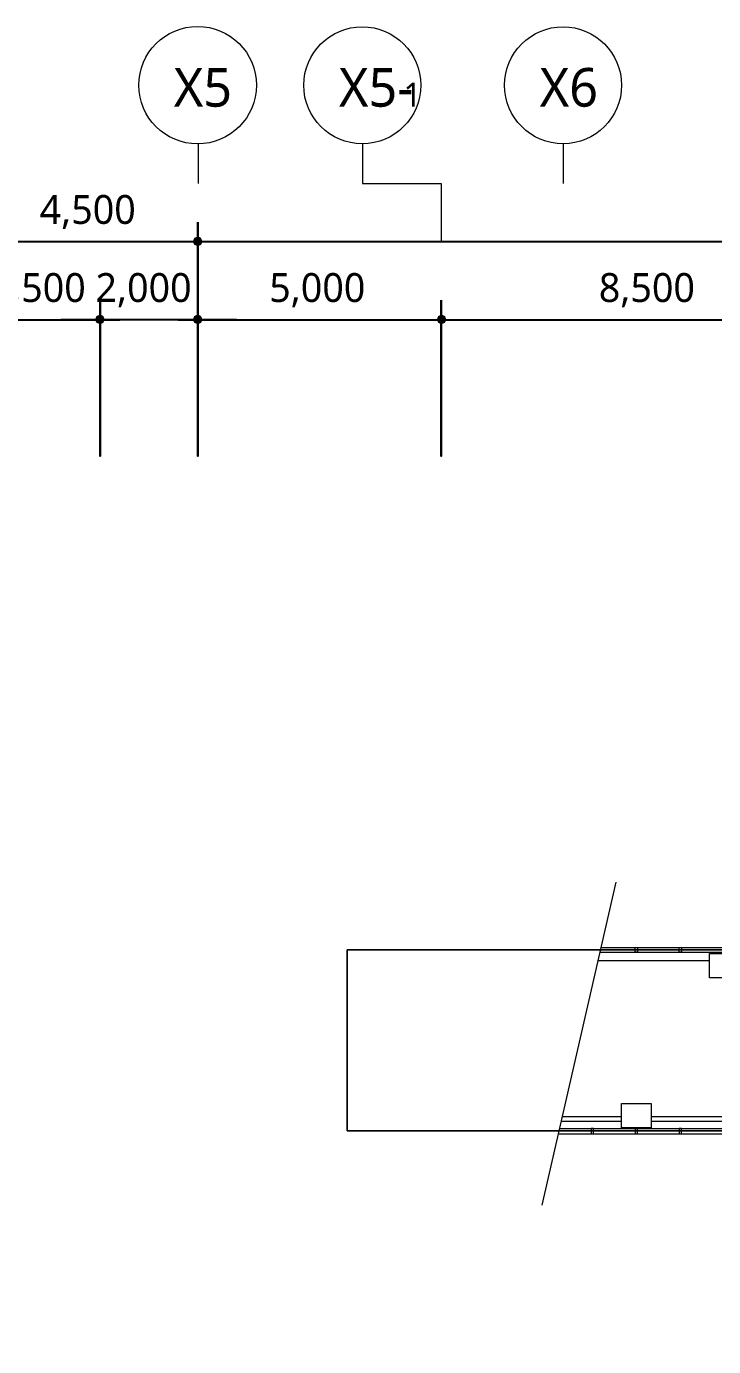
# Model space of a CAD drawing. Header units: millimetres. Extents: x -4020 to 126975, y -1911 to 106713.
# Drawn here: x 45675 to 59774, y 79642 to 106713 of the extents above; entities that cross this region are included whole.
import ezdxf

# ---------------------------------------------------------------- set-up
doc = ezdxf.new("R2010")
doc.units = ezdxf.units.MM
for name, color, linetype in [('PDF_문자', 7, 'Continuous'), ('PDF_솔리드 채우기', 7, 'Continuous'), ('PDF_형상', 7, 'Continuous')]:
    doc.layers.add(name, color=color, linetype=linetype)
doc.styles.add('PDF 맑은 고딕', font='malgun.ttf')

msp = doc.modelspace()

# ---------------------------------------------------------------- linework, layer by layer
at = {"layer": 'PDF_솔리드 채우기', "transparency": 33554559}
for points in [[(49118, 102376), (49087, 102298), (49196, 102298)], [(49118, 102376), (49087, 102298), (49196, 102298)], [(49196, 102407), (49118, 102376), (49196, 102298)], [(49196, 102407), (49118, 102376), (49196, 102298)], [(49258, 102376), (49196, 102407), (49196, 102298)], [(49258, 102376), (49196, 102407), (49196, 102298)], [(49289, 102298), (49258, 102376), (49196, 102298)], [(49289, 102298), (49258, 102376), (49196, 102298)], [(49087, 102298), (49118, 102236), (49196, 102298)], [(49087, 102298), (49118, 102236), (49196, 102298)], [(49118, 102236), (49196, 102205), (49196, 102298)], [(49118, 102236), (49196, 102205), (49196, 102298)], [(49196, 102205), (49258, 102236), (49196, 102298)], [(49258, 102236), (49289, 102298), (49196, 102298)], [(49196, 102205), (49258, 102236), (49196, 102298)], [(49258, 102236), (49289, 102298), (49196, 102298)], [(47113, 100775), (47082, 100697), (47190, 100697)], [(47113, 100775), (47082, 100697), (47190, 100697)], [(47190, 100806), (47113, 100775), (47190, 100697)], [(47190, 100806), (47113, 100775), (47190, 100697)], [(47253, 100775), (47190, 100806), (47190, 100697)], [(47253, 100775), (47190, 100806), (47190, 100697)], [(47284, 100697), (47253, 100775), (47190, 100697)], [(47284, 100697), (47253, 100775), (47190, 100697)], [(49118, 100775), (49087, 100697), (49196, 100697)], [(49118, 100775), (49087, 100697), (49196, 100697)], [(49196, 100806), (49118, 100775), (49196, 100697)], [(49196, 100806), (49118, 100775), (49196, 100697)], [(49258, 100775), (49196, 100806), (49196, 100697)], [(49258, 100775), (49196, 100806), (49196, 100697)], [(49289, 100697), (49258, 100775), (49196, 100697)], [(49289, 100697), (49258, 100775), (49196, 100697)], [(54123, 100775), (54092, 100697), (54186, 100697)], [(54123, 100775), (54092, 100697), (54186, 100697)], [(54186, 100806), (54123, 100775), (54186, 100697)], [(54186, 100806), (54123, 100775), (54186, 100697)], [(54263, 100775), (54186, 100806), (54186, 100697)], [(54263, 100775), (54186, 100806), (54186, 100697)], [(54294, 100697), (54263, 100775), (54186, 100697)], [(54294, 100697), (54263, 100775), (54186, 100697)], [(47082, 100697), (47113, 100635), (47190, 100697)], [(47082, 100697), (47113, 100635), (47190, 100697)], [(47113, 100635), (47190, 100604), (47190, 100697)], [(47113, 100635), (47190, 100604), (47190, 100697)], [(47190, 100604), (47253, 100635), (47190, 100697)], [(47253, 100635), (47284, 100697), (47190, 100697)], [(47190, 100604), (47253, 100635), (47190, 100697)], [(47253, 100635), (47284, 100697), (47190, 100697)], [(49087, 100697), (49118, 100635), (49196, 100697)], [(49087, 100697), (49118, 100635), (49196, 100697)], [(49118, 100635), (49196, 100604), (49196, 100697)], [(49118, 100635), (49196, 100604), (49196, 100697)], [(49196, 100604), (49258, 100635), (49196, 100697)], [(49258, 100635), (49289, 100697), (49196, 100697)], [(49196, 100604), (49258, 100635), (49196, 100697)], [(49258, 100635), (49289, 100697), (49196, 100697)], [(54092, 100697), (54123, 100635), (54186, 100697)], [(54092, 100697), (54123, 100635), (54186, 100697)], [(54123, 100635), (54186, 100604), (54186, 100697)], [(54123, 100635), (54186, 100604), (54186, 100697)], [(54186, 100604), (54263, 100635), (54186, 100697)], [(54263, 100635), (54294, 100697), (54186, 100697)], [(54186, 100604), (54263, 100635), (54186, 100697)], [(54263, 100635), (54294, 100697), (54186, 100697)]]:
    msp.add_solid(points, dxfattribs=at)
at = {"layer": 'PDF_형상', "lineweight": 5}
for points in [[(49196, 104303), (49196, 103495)], [(52569, 104303), (52569, 103495), (54186, 103495), (54186, 102298)], [(56688, 104303), (56688, 103495)], [(56253, 82541), (57776, 89163)], [(62440, 46073), (62440, 49773), (62440, 51172), (62440, 56270), (62440, 57669), (62440, 61229), (62440, 64975), (62440, 72483), (62440, 83722), (62440, 84064), (52258, 84064), (52258, 87779), (62440, 87779), (62440, 87733), (74083, 87733), (80938, 87733), (80938, 79976), (80938, 72483), (80938, 64975), (80938, 53721), (80938, 42202)], [(74083, 42202), (74083, 53721), (74083, 64975), (74083, 72483), (74083, 79976), (74083, 87733), (62440, 87733), (62440, 87779), (52258, 87779), (52258, 84064), (62440, 84064), (62440, 83722), (71689, 83722), (71689, 72483), (71689, 64975), (70197, 64975), (70197, 61229), (70197, 57669), (70197, 49773), (71689, 49773), (71689, 42218)], [(57434, 87733), (62346, 87733)], [(57465, 87826), (62346, 87826)], [(57403, 87562), (59688, 87562)], [(56642, 84266), (57885, 84266)], [(56673, 84360), (57885, 84360)], [(58491, 84360), (62346, 84360)], [(58491, 84266), (62346, 84266)], [(56579, 84002), (62346, 84002)], [(56611, 84111), (62346, 84111)]]:
    msp.add_lwpolyline(points, dxfattribs=at)
at = {"layer": 'PDF_형상', "lineweight": 25}
for points in [[(49193, 102702), (49193, 97899)], [(47188, 101101), (47188, 97899)], [(54183, 101101), (54183, 97899)]]:
    msp.add_lwpolyline(points, close=True, dxfattribs=at)
for points in [[(49582, 102298), (44281, 102298)], [(108089, 102298), (48789, 102298)], [(44281, 100697), (47592, 100697)], [(49986, 100697), (49193, 100697), (47188, 100697), (46380, 100697)], [(48789, 100697), (54587, 100697)], [(53794, 100697), (63089, 100697)]]:
    msp.add_lwpolyline(points, dxfattribs=at)
at = {"layer": 'PDF_형상', "color": 1, "lineweight": 25}
msp.add_lwpolyline([(49193, 101101), (49193, 97899)], close=True, dxfattribs=at)
at = {"layer": 'PDF_형상', "lineweight": 5}
for points in [[(58165, 87733), (58165, 87826), (58212, 87826), (58212, 87733)], [(59067, 87733), (59067, 87826), (59113, 87826), (59113, 87733)], [(59688, 87702), (60295, 87702), (60295, 87204), (59688, 87204)], [(57885, 84624), (58491, 84624), (58491, 84126), (57885, 84126)], [(57263, 84111), (57263, 84002), (57310, 84002), (57310, 84111)], [(58165, 84111), (58165, 84002), (58212, 84002), (58212, 84111)], [(59067, 84111), (59067, 84002), (59113, 84002), (59113, 84111)]]:
    msp.add_lwpolyline(points, close=True, dxfattribs=at)
for centre, radius in [((49188, 105508), 1205), ((52566, 105506), 1200), ((56685, 105506), 1200)]:
    msp.add_circle(centre, radius, dxfattribs=at)

# ---------------------------------------------------------------- texts
at = {"layer": 'PDF_문자', "attachment_point": 4, "style": 'PDF 맑은 고딕'}
for s, insert, char_height in [('X5', (48699, 105458), 793.3), ('X5-', (52087, 105458), 793.3), ('X6', (56206, 105458), 793.3), ('1', (53413, 105314), 492), ('4,500', (45947, 102906), 592.2), ('2,500 2,000', (44921, 101305), 592.15), ('5,000', (50657, 101305), 592.2), ('8,500', (57419, 101305), 592.2)]:
    msp.add_mtext(s, dxfattribs=dict(at, insert=insert, char_height=char_height))

doc.saveas('drawing.dxf')
